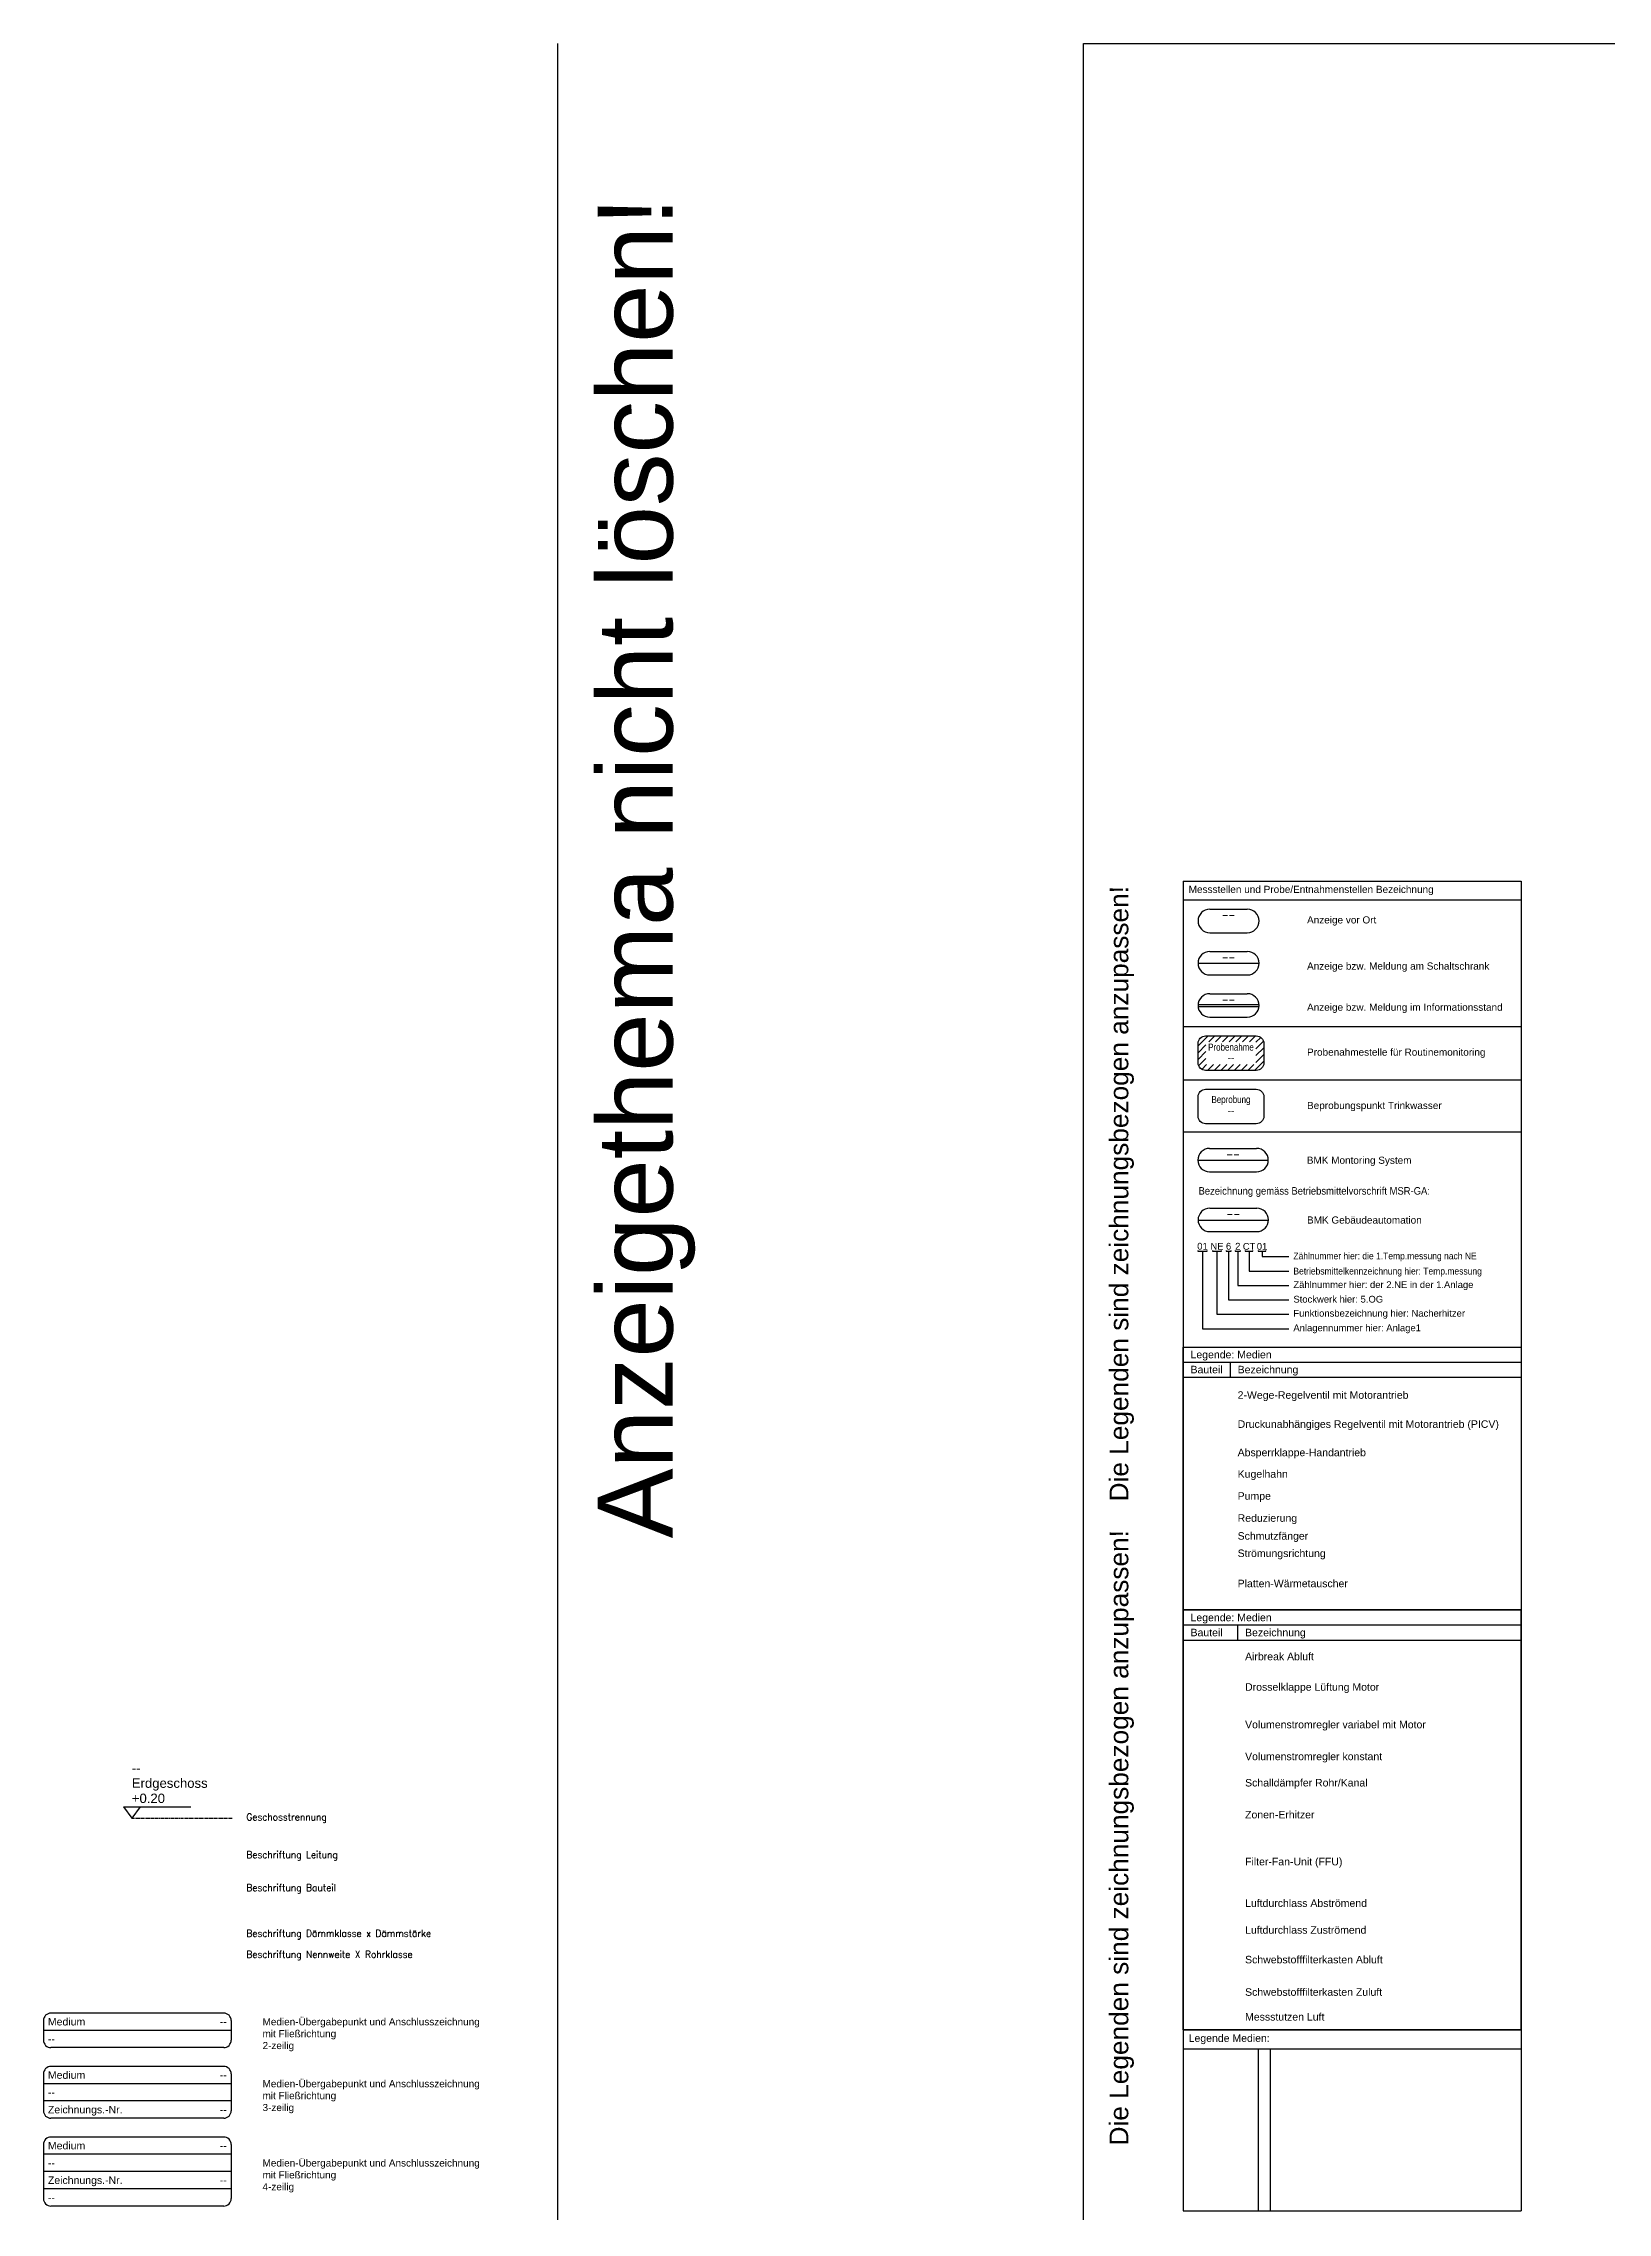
# Model space of a CAD drawing. Header units: millimetres. Extents: x -20848 to 128068, y -3359 to 40000.
# Drawn here: x -20848 to -24, y 11118 to 40000 of the extents above; entities that cross this region are included whole.
import ezdxf
from ezdxf.enums import TextEntityAlignment as Align

# ---------------------------------------------------------------- set-up
doc = ezdxf.new("R2010")
doc.units = ezdxf.units.MM
doc.header["$LTSCALE"] = 0.5
doc.linetypes.add('STRICHLINIEX2', pattern=[38.1, 25.4, -12.7])
doc.layers.get('0').update_dxf_attribs({"lineweight": 18})
doc.layers.add('Z_Ansichtsfenster', color=9, linetype='Continuous', plot=False)
for name, color, linetype in [('Z_Beschriftungen', 3, 'Continuous'), ('Z_Geschoss', 1, 'STRICHLINIEX2'), ('Z_Legende', 3, 'Continuous')]:
    doc.layers.add(name, color=color, linetype=linetype)
doc.layers.add('Z_Symbol-Beschriftungen', color=3, linetype='Continuous', lineweight=25)
doc.styles.add('Arial', font='arial.ttf')
doc.styles.add('RomanS', font='romans.shx')

# ---------------------------------------------------------------- blocks, each defined once
blk = doc.blocks.new('Zeichnungsbereich im Modell')
at = {"transparency": 33554687}
for p, q in [((-14000, 0), (-14000, 40000)), ((-7000, 40000), (48000, 40000)), ((-7000, -1500), (-7000, 40000))]:
    blk.add_line(p, q, dxfattribs=at)
at = {"transparency": 33554687, "insert": (-13471, 20096), "char_height": 1000, "attachment_point": 1, "rotation": 90, "style": 'Arial'}
blk.add_mtext_dynamic_manual_height_columns('Anzeigethema nicht löschen!', width=21130, gutter_width=4, heights=[0], dxfattribs=at)
blk = doc.blocks.new('ZeichnungsVerweis_02')
at = {"transparency": 33554687}
for p, q in [((-1250, 360), (-1250, -360)), ((1150, 460), (-1150, 460)), ((1250, 360), (1250, -360)), ((1250, 230), (-1250, 230)), ((1250, 0), (-1250, 0)), ((1250, -230), (-1250, -230)), ((1150, -460), (-1150, -460))]:
    blk.add_line(p, q, dxfattribs=at)
for centre, start, end in [((-1150, 360), 90, 180), ((1150, 360), 0, 90), ((-1150, -360), 180, 270), ((1150, -360), 270, 0)]:
    blk.add_arc(centre, 100, start, end, dxfattribs=at)
at = {"transparency": 33554687, "style": 'Arial'}
for s, p in [('Medium', (-1190, 345)), ('Zeichnungs.-Nr.', (-1190, -115))]:
    blk.add_text(s, height=100, dxfattribs=at).set_placement(p, align=Align.MIDDLE_LEFT)
for tag, p in [('MEDIUM', (1190, 345)), ('ZEICHNUNGSNUMMER', (1190, -115))]:
    blk.add_attdef(tag, text='', height=100, dxfattribs=at).set_placement(p, align=Align.MIDDLE_RIGHT)
for tag, p in [('DESCRIPTION', (-1190, 115)), ('BESCHREIBUNG', (-1190, -345))]:
    blk.add_attdef(tag, text='', height=100, dxfattribs=at).set_placement(p, align=Align.MIDDLE_LEFT)
blk = doc.blocks.new('ZeichnungsVerweis_01')
at = {"transparency": 33554687}
for p, q in [((1150, 345), (-1150, 345)), ((-1250, 245), (-1250, -245)), ((1250, 115), (-1250, 115)), ((1250, 245), (1250, -245)), ((1250, -115), (-1250, -115)), ((1150, -345), (-1150, -345))]:
    blk.add_line(p, q, dxfattribs=at)
for centre, start, end in [((-1150, 245), 90, 180), ((1150, 245), 0, 90), ((-1150, -245), 180, 270), ((1150, -245), 270, 0)]:
    blk.add_arc(centre, 100, start, end, dxfattribs=at)
at = {"transparency": 33554687, "style": 'Arial'}
for s, p in [('Medium', (-1190, 230)), ('Zeichnungs.-Nr.', (-1190, -230))]:
    blk.add_text(s, height=100, dxfattribs=at).set_placement(p, align=Align.MIDDLE_LEFT)
blk.add_attdef('BESCHREIBUNG', text='', height=100, dxfattribs=at).set_placement((-1190, 0), align=Align.MIDDLE_LEFT)
for tag, p in [('MEDIUM', (1190, 230)), ('ZEICHNUNGSNUMMER', (1190, -230))]:
    blk.add_attdef(tag, text='', height=100, dxfattribs=at).set_placement(p, align=Align.MIDDLE_RIGHT)
blk = doc.blocks.new('Z_Hoehenkote')
at = {"transparency": 33554687}
for p, q in [((-112.5, 150), (787.5, 150)), ((-112.5, 150), (0, 0)), ((112.5, 150), (0, 0))]:
    blk.add_line(p, q, dxfattribs=at)
at = {"color": 0, "linetype": 'ByBlock', "style": 'RomanS'}
for tag, p in [('ZUSATZ', (0, 606)), ('GESCHOSS', (0, 404)), ('HÖHE', (0, 202))]:
    blk.add_attdef(tag, p, '', height=125, dxfattribs=at)
blk = doc.blocks.new('ZeichnungsVerweis_03')
at = {"transparency": 33554687}
for p, q in [((-1250, 130), (-1250, 0)), ((-1250, 0), (-1250, -130)), ((1250, 0), (-1250, 0)), ((1150, 230), (-1150, 230)), ((1250, 130), (1250, 0)), ((1250, 0), (1250, -130)), ((1150, -230), (-1150, -230))]:
    blk.add_line(p, q, dxfattribs=at)
for centre, start, end in [((-1150, 130), 90, 180), ((1150, 130), 0, 90), ((-1150, -130), 180, 270), ((1150, -130), 270, 0)]:
    blk.add_arc(centre, 100, start, end, dxfattribs=at)
at = {"transparency": 33554687, "style": 'Arial'}
blk.add_text('Medium', height=100, dxfattribs=at).set_placement((-1190, 115), align=Align.MIDDLE_LEFT)
blk.add_attdef('MEDIUM', text='', height=100, dxfattribs=at).set_placement((1190, 115), align=Align.MIDDLE_RIGHT)
blk.add_attdef('BESCHREIBUNG', text='', height=100, dxfattribs=at).set_placement((-1190, -115), align=Align.MIDDLE_LEFT)
blk = doc.blocks.new('TAGProbeNahme_01_01')
h = blk.add_hatch()
h.set_pattern_fill('ANSI31', color=10, scale=0.16, style=0)
h.set_pattern_definition([(45, (3978.3402, -603.20973), (-0.359210245, 0.359210245), [])])
h.paths.add_polyline_path([(2.7, 1.84), (-2.7, 1.84, 0.414214), (-3.5, 1.04), (-3.5, -1.04, 0.414214), (-2.7, -1.84), (2.7, -1.84, 0.414214), (3.5, -1.04), (3.5, 1.04, 0.414214)])
h.paths.add_polyline_path([(2.66, 1.2), (2.66, -1.2), (-2.66, -1.2), (-2.66, 1.2)], flags=16)
at = {"color": 10}
blk.add_lwpolyline([(-2.7, 1.84), (2.7, 1.84, -0.414214), (3.5, 1.04), (3.5, -1.04, -0.414214), (2.7, -1.84), (-2.7, -1.84, -0.414214), (-3.5, -1.04), (-3.5, 1.04, -0.414214)], format="xyb", close=True, dxfattribs=at)
at = {"color": 10, "insert": (0, 0.64), "char_height": 0.76, "attachment_point": 5, "style": 'Arial'}
blk.add_mtext('{\\W0.8;Probenahme}', dxfattribs=at)
at = {"color": 10, "style": 'Arial'}
blk.add_attdef('TAGPROBENAHME:POSNR', text='', height=0.76, dxfattribs=at).set_placement((0, -0.46), align=Align.MIDDLE_CENTER)
blk = doc.blocks.new('*U340')
at = {"layer": 'Z_Symbol-Beschriftungen', "color": 3, "linetype": 'Continuous', "lineweight": 25, "transparency": 33554687}
ref = blk.add_blockref('TAGProbeNahme_01_01', (0, 0), dxfattribs=dict(at, xscale=125, yscale=125, zscale=125))
ref.add_attrib('TAGPROBENAHME:POSNR', '--', dxfattribs={"layer": '0', "color": 10, "transparency": 33554687, "height": 95, "style": 'Arial'}).set_placement((0, -58), align=Align.MIDDLE_CENTER)
blk = doc.blocks.new('TAGMonitoringBMK_01_01')
at = {"color": 142, "transparency": 33554687}
for p, q in [((-3.75, 0), (3.75, 0)), ((-2.5, 1.26), (2.5, 1.26)), ((-2.5, -1.24), (2.5, -1.24))]:
    blk.add_line(p, q, dxfattribs=at)
for centre, start, end in [((-2.5, 0.01), 90, 270), ((2.5, 0.01), 270, 90)]:
    blk.add_arc(centre, 1.25, start, end, dxfattribs=at)
at = {"color": 142, "transparency": 33554687, "style": 'Arial'}
for tag, p in [('TAGBMKMONITORING:FUNKTION', (0, 0.63)), ('TAGBMKMONITORING:ZAEHLNR', (0, -0.62))]:
    blk.add_attdef(tag, text='', height=0.65, dxfattribs=at).set_placement(p, align=Align.MIDDLE_CENTER)
blk = doc.blocks.new('*U341')
at = {"layer": 'Z_Symbol-Beschriftungen', "color": 3, "linetype": 'Continuous', "lineweight": 25, "transparency": 33554687}
ref = blk.add_blockref('TAGMonitoringBMK_01_01', (-569, 0), dxfattribs=dict(at, xscale=125, yscale=125, zscale=125))
ref.add_attrib('TAGBMKMONITORING:FUNKTION', '--', dxfattribs={"layer": '0', "color": 142, "transparency": 33554687, "height": 81.2, "style": 'RomanS'}).set_placement((-569, 79), align=Align.MIDDLE_CENTER)
blk = doc.blocks.new('TAGGebauedeBMK_01_01')
at = {"color": 20, "transparency": 33554687}
for p, q in [((-3.75, 0), (3.75, 0)), ((-2.5, 1.26), (2.5, 1.26)), ((-2.5, -1.24), (2.5, -1.24))]:
    blk.add_line(p, q, dxfattribs=at)
for centre, start, end in [((-2.5, 0.01), 90, 270), ((2.5, 0.01), 270, 90)]:
    blk.add_arc(centre, 1.25, start, end, dxfattribs=at)
at = {"color": 20, "transparency": 33554687, "style": 'Arial'}
for tag, p in [('TAGBMKGEBAUEDE:FUNKTION', (0, 0.63)), ('TAGBMKGEBAUEDE:ZAEHLNR', (0, -0.62))]:
    blk.add_attdef(tag, text='', height=0.65, dxfattribs=at).set_placement(p, align=Align.MIDDLE_CENTER)
blk = doc.blocks.new('*U342')
at = {"layer": 'Z_Symbol-Beschriftungen', "color": 3, "linetype": 'Continuous', "lineweight": 25, "transparency": 33554687}
ref = blk.add_blockref('TAGGebauedeBMK_01_01', (-569, 0), dxfattribs=dict(at, xscale=125, yscale=125, zscale=125))
ref.add_attrib('TAGBMKGEBAUEDE:FUNKTION', '--', dxfattribs={"layer": '0', "color": 20, "transparency": 33554687, "height": 81.2, "style": 'RomanS'}).set_placement((-569, 79), align=Align.MIDDLE_CENTER)
blk = doc.blocks.new('TAGProzessBMK_01_03')
at = {"color": 3, "transparency": 33554687}
for p, q in [((-3.25, 0.1), (3.25, 0.1)), ((-2, 1.25), (2, 1.25)), ((-3.25, -0.1), (3.25, -0.1)), ((-2, -1.25), (2, -1.25))]:
    blk.add_line(p, q, dxfattribs=at)
for centre, start, end in [((-2, 0), 90, 270), ((2, 0), 270, 90)]:
    blk.add_arc(centre, 1.25, start, end, dxfattribs=at)
at = {"color": 3, "transparency": 33554687, "style": 'Arial'}
for tag, p in [('TAGBMKPROZESS:FUNKTION', (0, 0.62)), ('TAGBMKPROZESS:ZAEHLNR', (0, -0.62))]:
    blk.add_attdef(tag, text='', height=0.65, dxfattribs=at).set_placement(p, align=Align.MIDDLE_CENTER)
blk = doc.blocks.new('*U343')
at = {"layer": 'Z_Symbol-Beschriftungen', "color": 3, "linetype": 'Continuous', "lineweight": 25, "transparency": 33554687}
ref = blk.add_blockref('TAGProzessBMK_01_03', (-506.25, 0), dxfattribs=dict(at, xscale=125, yscale=125, zscale=125))
ref.add_attrib('TAGBMKPROZESS:FUNKTION', '--', dxfattribs={"layer": '0', "color": 3, "transparency": 33554687, "height": 81.25, "style": 'RomanS'}).set_placement((-506.25, 78.125), align=Align.MIDDLE_CENTER)
blk = doc.blocks.new('TAGProzessBMK_01_02')
at = {"color": 3, "transparency": 33554687}
for p, q in [((-3.25, 0), (3.25, 0)), ((-2, 1.25), (2, 1.25)), ((-2, -1.25), (2, -1.25))]:
    blk.add_line(p, q, dxfattribs=at)
for centre, start, end in [((-2, 0), 90, 270), ((2, 0), 270, 90)]:
    blk.add_arc(centre, 1.25, start, end, dxfattribs=at)
at = {"color": 3, "transparency": 33554687, "style": 'Arial'}
for tag, p in [('TAGBMKPROZESS:FUNKTION', (0, 0.625)), ('TAGBMKPROZESS:ZAEHLNR', (0, -0.625))]:
    blk.add_attdef(tag, text='', height=0.65, dxfattribs=at).set_placement(p, align=Align.MIDDLE_CENTER)
blk = doc.blocks.new('*U344')
at = {"layer": 'Z_Symbol-Beschriftungen', "color": 3, "linetype": 'Continuous', "lineweight": 25, "transparency": 33554687}
ref = blk.add_blockref('TAGProzessBMK_01_02', (-506.25, 0), dxfattribs=dict(at, xscale=125, yscale=125, zscale=125))
ref.add_attrib('TAGBMKPROZESS:FUNKTION', '--', dxfattribs={"layer": '0', "color": 3, "transparency": 33554687, "height": 81.25, "style": 'RomanS'}).set_placement((-506.25, 78.125), align=Align.MIDDLE_CENTER)
blk = doc.blocks.new('TAGProzessBMK_01_01')
at = {"color": 3, "transparency": 33554687}
for p, q in [((-2, 1.25), (2, 1.25)), ((-2, -1.25), (2, -1.25))]:
    blk.add_line(p, q, dxfattribs=at)
for centre, start, end in [((-2, 0), 90, 270), ((2, 0), 270, 90)]:
    blk.add_arc(centre, 1.25, start, end, dxfattribs=at)
at = {"color": 3, "transparency": 33554687, "style": 'Arial'}
for tag, p in [('TAGBMKPROZESS:FUNKTION', (0, 0.625)), ('TAGBMKPROZESS:ZAEHLNR', (0, -0.625))]:
    blk.add_attdef(tag, text='', height=0.65, dxfattribs=at).set_placement(p, align=Align.MIDDLE_CENTER)
blk = doc.blocks.new('*U345')
at = {"layer": 'Z_Symbol-Beschriftungen', "color": 3, "linetype": 'Continuous', "lineweight": 25, "transparency": 33554687}
ref = blk.add_blockref('TAGProzessBMK_01_01', (-506.25, 0), dxfattribs=dict(at, xscale=125, yscale=125, zscale=125))
ref.add_attrib('TAGBMKPROZESS:FUNKTION', '--', dxfattribs={"layer": '0', "color": 3, "transparency": 33554687, "height": 81.25, "style": 'RomanS'}).set_placement((-506.25, 78.125), align=Align.MIDDLE_CENTER)
blk = doc.blocks.new('TAGBeprobungTrinkwasser_01_01')
at = {"color": 70, "transparency": 33554687}
blk.add_lwpolyline([(-2.7, 1.84), (2.7, 1.84, -0.414214), (3.5, 1.04), (3.5, -1.04, -0.414214), (2.7, -1.84), (-2.7, -1.84, -0.414214), (-3.5, -1.04), (-3.5, 1.04, -0.414214)], format="xyb", close=True, dxfattribs=at)
at = {"color": 70, "transparency": 33554687, "insert": (0, 0.64), "char_height": 0.76, "attachment_point": 5, "style": 'Arial'}
blk.add_mtext('{\\W0.8;Beprobung}', dxfattribs=at)
at = {"color": 70, "transparency": 33554687, "style": 'Arial'}
blk.add_attdef('BeprobungspunktTrinkwasser:POSNR', text='', height=0.76, dxfattribs=at).set_placement((0, -0.46), align=Align.MIDDLE_CENTER)
blk = doc.blocks.new('eaklLeg-eakl3', base_point=(-5676, 22643))
at = {"layer": 'Z_Legende', "linetype": 'Continuous', "transparency": 33554687}
for p, q in [((-5676, 22443), (-1176, 22443)), ((-5676, 22243), (-1176, 22243)), ((-5049, 22443), (-5049, 22243))]:
    blk.add_line(p, q, dxfattribs=at)
blk.add_lwpolyline([(-5676, 22643), (-1176, 22643), (-1176, 19142), (-5676, 19142)], close=True, dxfattribs=at)
at = {"layer": 'Z_Legende', "transparency": 33554687, "style": 'Arial'}
for s, p in [('Legende: Medien', (-5576, 22493)), ('Bauteil', (-5576, 22293)), ('Bezeichnung', (-4949, 22293)), ('2-Wege-Regelventil mit Motorantrieb', (-4949, 21954)), ('Druckunabhängiges Regelventil mit Motorantrieb (PICV)', (-4949, 21567)), ('Absperrklappe-Handantrieb', (-4949, 21189)), ('Kugelhahn', (-4949, 20903)), ('Pumpe', (-4949, 20610)), ('Reduzierung', (-4949, 20316)), ('Schmutzfänger', (-4949, 20078)), ('Strömungsrichtung', (-4949, 19847)), ('Platten-Wärmetauscher', (-4949, 19445))]:
    blk.add_text(s, height=100, dxfattribs=at).set_placement(p)
blk = doc.blocks.new('eaklLeg-eakl4', base_point=(-5676, 18692))
at = {"layer": 'Z_Legende', "linetype": 'Continuous', "transparency": 33554687}
for p, q in [((-5676, 18492), (-1177, 18492)), ((-4950, 18492), (-4950, 18292)), ((-5676, 18292), (-1177, 18292))]:
    blk.add_line(p, q, dxfattribs=at)
blk.add_lwpolyline([(-5676, 18692), (-1177, 18692), (-1177, 13100), (-5676, 13100)], close=True, dxfattribs=at)
at = {"layer": 'Z_Legende', "transparency": 33554687, "style": 'Arial'}
for s, p in [('Legende: Medien', (-5576, 18542)), ('Bauteil', (-5576, 18342)), ('Bezeichnung', (-4850, 18342)), ('Airbreak Abluft', (-4850, 18023)), ('Drosselklappe Lüftung Motor', (-4850, 17617)), ('Volumenstromregler variabel mit Motor', (-4850, 17117)), ('Volumenstromregler konstant', (-4850, 16692)), ('Schalldämpfer Rohr/Kanal', (-4850, 16342)), ('Zonen-Erhitzer', (-4850, 15917)), ('Filter-Fan-Unit (FFU)', (-4850, 15292)), ('Luftdurchlass Abströmend', (-4850, 14739)), ('Luftdurchlass Zuströmend', (-4850, 14382)), ('Schwebstofffilterkasten Abluft', (-4850, 13987)), ('Schwebstofffilterkasten Zuluft', (-4850, 13555)), ('Messstutzen Luft', (-4850, 13225))]:
    blk.add_text(s, height=100, dxfattribs=at).set_placement(p)

msp = doc.modelspace()

# ---------------------------------------------------------------- linework, layer by layer
at = {"layer": 'Z_Geschoss', "transparency": 33554687}
msp.add_line((-19671, 16370), (-18333, 16370), dxfattribs=at)
at = {"layer": 'Z_Legende', "color": 3, "linetype": 'Continuous', "lineweight": -3, "transparency": 33554687}
for p, q in [((-5676, 28847), (-5676, 11144)), ((-5676, 28597), (-1176, 28597)), ((-1176, 28847), (-1176, 11143)), ((-5676, 26910), (-1176, 26910)), ((-5676, 26200), (-1176, 26200)), ((-5676, 25508), (-1176, 25508)), ((-5676, 13551), (-1176, 13551)), ((-5676, 13301), (-1176, 13301)), ((-4676, 13301), (-4676, 11144)), ((-5676, 11144), (-1176, 11143))]:
    msp.add_line(p, q, dxfattribs=at)
at = {"layer": 'Z_Legende', "transparency": 33554687}
for p, q in [((-5676, 28847), (-1176, 28847)), ((-1267, 28597), (-1176, 28597)), ((-4512, 11144), (-4512, 13301))]:
    msp.add_line(p, q, dxfattribs=at)
at = {"layer": 'Z_Legende', "color": 3, "linetype": 'Continuous', "lineweight": -3, "transparency": 33554687}
for points in [[(-5477, 23928), (-5477, 23918), (-5357, 23918), (-5357, 23928)], [(-5417, 23918), (-5417, 22887), (-4268, 22887)], [(-5284, 23928), (-5284, 23918), (-5164, 23918), (-5164, 23928)], [(-5224, 23918), (-5224, 23079), (-4268, 23079)], [(-5104, 23928), (-5104, 23918), (-5037, 23918), (-5037, 23928)], [(-5070, 23918), (-5070, 23271), (-4268, 23271)], [(-4981, 23928), (-4981, 23918), (-4913, 23918), (-4913, 23928)], [(-4947, 23918), (-4947, 23463), (-4268, 23463)], [(-4849, 23928), (-4849, 23918), (-4745, 23918), (-4745, 23928)], [(-4797, 23918), (-4797, 23655), (-4268, 23655)], [(-4676, 23928), (-4676, 23918), (-4572, 23918), (-4572, 23928)], [(-4624, 23918), (-4624, 23847), (-4268, 23847)]]:
    msp.add_lwpolyline(points, dxfattribs=at)

# ---------------------------------------------------------------- block references
at = {"layer": 'Z_Ansichtsfenster', "transparency": 33554687}
msp.add_blockref('Zeichnungsbereich im Modell', (0, 0), dxfattribs=at)
at = {"layer": 'Z_Beschriftungen', "transparency": 33554687}
ref = msp.add_blockref('Z_Hoehenkote', (-19671, 16370), dxfattribs=at)
ref.add_attrib('ZUSATZ', '--', (-19671, 16976), dxfattribs={"layer": '0', "color": 0, "linetype": 'ByBlock', "height": 125, "style": 'Arial'})
ref.add_attrib('HÖHE', '+0.20', (-19671, 16572), dxfattribs={"layer": '0', "color": 0, "linetype": 'ByBlock', "height": 125, "style": 'Arial'})
ref.add_attrib('GESCHOSS', 'Erdgeschoss', (-19671, 16774), dxfattribs={"layer": '0', "color": 0, "linetype": 'ByBlock', "height": 125, "style": 'Arial'})
at = {"layer": 'Z_Beschriftungen', "linetype": 'Continuous', "transparency": 33554687}
for name, p, values in [('ZeichnungsVerweis_03', (-19598, 13545), {'MEDIUM': '--', 'BESCHREIBUNG': '--'}), ('ZeichnungsVerweis_01', (-19598, 12720), {'MEDIUM': '--', 'BESCHREIBUNG': '--', 'ZEICHNUNGSNUMMER': '--'}), ('ZeichnungsVerweis_02', (-19598, 11665), {'MEDIUM': '--', 'DESCRIPTION': '--', 'ZEICHNUNGSNUMMER': '--', 'BESCHREIBUNG': '--'})]:
    msp.add_blockref(name, p, dxfattribs=at).add_auto_attribs(values)
at = {"layer": 'Z_Legende', "color": 3, "linetype": 'Continuous', "lineweight": 25, "transparency": 33554687}
for name, p in [('*U345', (-4564, 28316)), ('*U344', (-4564, 27753)), ('*U343', (-4564, 27191)), ('*U340', (-5038, 26555)), ('*U341', (-4441, 25130)), ('*U342', (-4438, 24334))]:
    msp.add_blockref(name, p, dxfattribs=at)
at = {"layer": 'Z_Legende', "transparency": 33554687, "xscale": 125, "yscale": 125, "zscale": 125}
msp.add_blockref('TAGBeprobungTrinkwasser_01_01', (-5038, 25845), dxfattribs=at).add_auto_attribs({'BeprobungspunktTrinkwasser:POSNR': '--'})
at = {"layer": 'Z_Legende', "color": 3, "transparency": 33554687}
for name, p in [('eaklLeg-eakl3', (-5676, 22643)), ('eaklLeg-eakl4', (-5676, 19142))]:
    msp.add_blockref(name, p, dxfattribs=at)

# ---------------------------------------------------------------- texts
at = {"layer": 'Z_Beschriftungen', "transparency": 33554687, "char_height": 95, "width": 2931.72, "attachment_point": 1, "style": 'Arial'}
for s, insert in [('Medien-Übergabepunkt und Anschlusszeichnung mit Fließrichtung\\P2-zeilig', (-17931, 13707)), ('Medien-Übergabepunkt und Anschlusszeichnung mit Fließrichtung\\P3-zeilig', (-17931, 12882)), ('Medien-Übergabepunkt und Anschlusszeichnung mit Fließrichtung\\P4-zeilig', (-17931, 11827))]:
    msp.add_mtext(s, dxfattribs=dict(at, insert=insert))
at = {"layer": 'Z_Legende', "color": 3, "linetype": 'Continuous', "lineweight": -3, "transparency": 33554687, "style": 'Arial'}
for s, p in [('Anzeige vor Ort', (-4025, 28330)), ('BMK Montoring System', (-4028, 25130)), ('BMK Gebäudeautomation', (-4025, 24334))]:
    msp.add_text(s, height=95, dxfattribs=at).set_placement(p, align=Align.MIDDLE_LEFT)
at = {"layer": 'Z_Legende', "color": 3, "linetype": 'Continuous', "transparency": 33554687, "style": 'Arial'}
for s, p in [('01', (-5417, 23985)), ('NE', (-5224, 23985)), ('6', (-5070, 23985)), ('2', (-4947, 23985)), ('CT', (-4797, 23983)), ('01', (-4624, 23983))]:
    msp.add_text(s, height=90, dxfattribs=at).set_placement(p, align=Align.MIDDLE_CENTER)
at = {"layer": 'Z_Legende', "color": 3, "linetype": 'Continuous', "lineweight": -3, "transparency": 33554687, "style": 'RomanS', "width": 0.925926}
for s, p in [('Geschosstrennung', (-18146, 16386)), ('Beschriftung Leitung', (-18146, 15884)), ('Beschriftung Bauteil', (-18146, 15445)), ('Beschriftung Dämmklasse x Dämmstärke', (-18146, 14836)), ('Beschriftung Nennweite X Rohrklasse', (-18146, 14557))]:
    msp.add_text(s, height=95, dxfattribs=at).set_placement(p, align=Align.MIDDLE_LEFT)
at = {"layer": 'Z_Legende', "color": 240, "transparency": 33554687, "char_height": 250, "attachment_point": 5, "rotation": 90, "style": 'Arial'}
for insert in [(-6492, 24684), (-6492, 16109)]:
    msp.add_mtext_dynamic_manual_height_columns('Die Legenden sind zeichnungsbezogen anzupassen!', width=9764.9, gutter_width=500, heights=[0], dxfattribs=dict(at, insert=insert))
at = {"layer": 'Z_Legende', "color": 3, "linetype": 'Continuous', "lineweight": -3, "transparency": 33554687, "attachment_point": 4, "style": 'Arial'}
for s, insert, char_height, width in [('Messstellen und Probe/Entnahmenstellen Bezeichnung', (-5601, 28722), 95.25, 5180.09), ('Legende Medien:', (-5601, 13426), 100, 2568.35)]:
    msp.add_mtext(s, dxfattribs=dict(at, insert=insert, char_height=char_height, width=width))
at = {"layer": 'Z_Legende', "color": 3, "linetype": 'Continuous', "transparency": 33554687, "char_height": 95, "attachment_point": 1, "style": 'Arial'}
for s, insert, width in [('Anzeige bzw. Meldung am Schaltschrank', (-4025, 27763), 2760.36), ('Anzeige bzw. Meldung im Informationsstand', (-4025, 27215), 2969.8)]:
    msp.add_mtext(s, dxfattribs=dict(at, insert=insert, width=width))
at = {"layer": 'Z_Legende', "color": 3, "linetype": 'Continuous', "lineweight": -3, "transparency": 33554687, "char_height": 95, "attachment_point": 4, "style": 'Arial'}
for s, width, insert in [('Probenahmestelle für Routinemonitoring', 2512.56, (-4025, 26555)), ('Beprobungspunkt Trinkwasser', 2583.44, (-4025, 25845))]:
    msp.add_mtext_dynamic_manual_height_columns(s, width=width, gutter_width=4, heights=[827], dxfattribs=dict(at, insert=insert))
at = {"layer": 'Z_Legende', "color": 3, "transparency": 33554687, "attachment_point": 4, "style": 'Arial'}
for s, insert, char_height, width in [('{\\W0.9;Bezeichnung gemäss Betriebsmittelvorschrift MSR-GA:}', (-5470, 24707), 100, 3387.93), ('{\\W0.9;Zählnummer hier: die 1.Temp.messung nach NE}', (-4207, 23842), 90, 3176.44), ('{\\W0.9;Betriebsmittelkennzeichnung hier: Temp.messung}', (-4207, 23640), 90, 3176.44), ('Zählnummer hier: der 2.NE in der 1.Anlage', (-4207, 23460), 90, 3176.44), ('Stockwerk hier: 5.OG', (-4207, 23279), 90, 2760.36), ('Funktionsbezeichnung hier: Nacherhitzer', (-4207, 23079), 90, 3319.94), ('Anlagennummer hier: Anlage1', (-4207, 22885), 90, 2760.36)]:
    msp.add_mtext(s, dxfattribs=dict(at, insert=insert, char_height=char_height, width=width))

doc.saveas('drawing.dxf')
